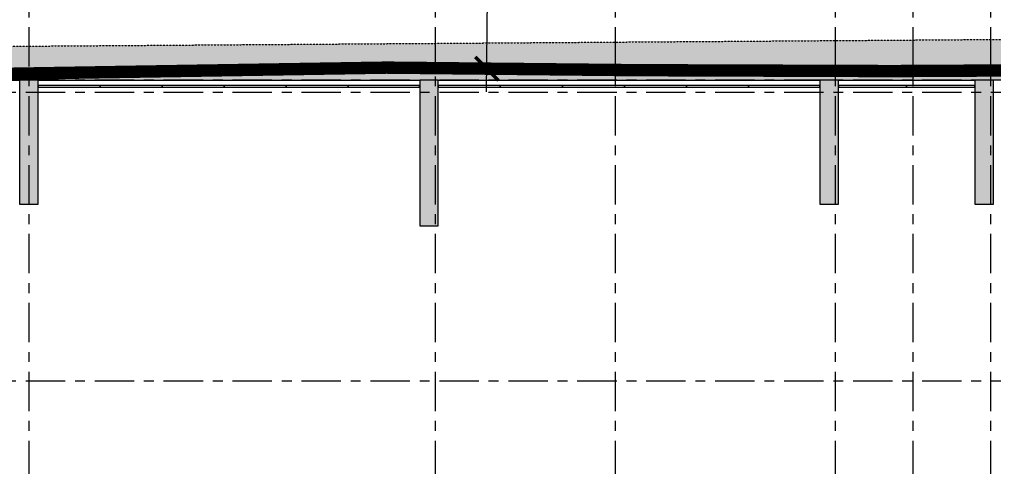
# Model space of a CAD drawing. Header units: millimetres. Extents: x -55734 to 162275, y -23881 to 125548.
# Drawn here: x 10300 to 26001, y 36371 to 43580 of the extents above; entities that cross this region are included whole.
import ezdxf
from ezdxf.xclip import XClip

# ---------------------------------------------------------------- set-up
doc = ezdxf.new("R2010")
doc.units = ezdxf.units.MM
doc.header["$XCLIPFRAME"] = 0
for name, pattern in [('gf$0$Dash', [6, 3, -3]), ('Grid Line', [22.225, 12.7, -3.175, 3.175, -3.175]), ('HIDDEN2', [4.7625, 3.175, -1.5875])]:
    doc.linetypes.add(name, pattern=pattern)
for name, color, linetype, lineweight in [('@ color hatch', 7, 'Continuous', 13), ('DIM', 1, 'Continuous', 5), ('gf$0$A-_DETA----_E', 8, 'Continuous', 9), ('KINH', 152, 'Continuous', 5), ('NET CAT', 3, 'Continuous', 5), ('NET THAY 2', 55, 'Continuous', 5), ('NET-THAY', 2, 'Continuous', 9), ('TRUC', 225, 'Continuous', 5)]:
    doc.layers.add(name, color=color, linetype=linetype, lineweight=lineweight)
doc.layers.add('CGXD', color=5, linetype='HIDDEN2')
doc.styles.add('TA1', font='arial.ttf')
doc.dimstyles.new('D_300_KTx3.0', dxfattribs={"dimtxt": 600, "dimasz": 375, "dimexe": 375, "dimexo": 375, "dimgap": 160, "dimtad": 1, "dimdec": 0, "dimzin": 9, "dimtxsty": 'TA1', "dimblk": 'ARCHTICK', "dimcen": 1, "dimdle": 375, "dimclrd": 256, "dimclre": 256, "dimclrt": 7, "dimadec": 0, "dimazin": 0, "dimtfac": 1, "dimtdec": 0, "dimtix": 1, "dimtmove": 1, "dimatfit": 3, "dimldrblk": 'ARCHTICK', "dimfxl": 1, "dimtolj": 1, "dimtzin": 0, "dimlwd": -1, "dimlwe": -1, "dimarcsym": 0})

# ---------------------------------------------------------------- blocks, each defined once
blk = doc.blocks.new('ALC1807-ASCENT PLAZA-KET CAU 1_rvt-1-MẶT BẰNG TẦNG 1')
at = {"layer": 'NET CAT'}
for points in [[(10601, 40600), (10601, 42600), (10301, 42600), (10301, 40600)], [(17051, 40250), (17051, 42600), (16751, 42600), (16751, 40250)], [(23501, 40600), (23501, 42600), (23201, 42600), (23201, 40600)], [(26001, 40600), (26001, 42600), (25701, 42600), (25701, 40600)]]:
    blk.add_hatch(color=7, dxfattribs=at).paths.add_polyline_path(points, flags=0)
at = {"layer": 'NET CAT', "color": 90, "lineweight": 13}
for p, q in [((10601, 42600), (10301, 42600)), ((10301, 42600), (10301, 40600)), ((10601, 40600), (10601, 42600)), ((17051, 42600), (16751, 42600)), ((16751, 42600), (16751, 40250)), ((17051, 40250), (17051, 42600)), ((23501, 42600), (23201, 42600)), ((23201, 42600), (23201, 40600)), ((23501, 40600), (23501, 42600)), ((25701, 42600), (25701, 40600)), ((26001, 42600), (25701, 42600)), ((26001, 40600), (26001, 42600)), ((10301, 40600), (10601, 40600)), ((23201, 40600), (23501, 40600)), ((25701, 40600), (26001, 40600)), ((16751, 40250), (17051, 40250))]:
    blk.add_line(p, q, dxfattribs=at)
at = {"layer": 'NET-THAY', "color": 50}
for p, q in [((8101, 42600), (10301, 42600)), ((10601, 42600), (16726, 42600)), ((16726, 42600), (16751, 42600)), ((17051, 42600), (17076, 42600)), ((17076, 42600), (23201, 42600)), ((23501, 42600), (25701, 42600))]:
    blk.add_line(p, q, dxfattribs=at)
blk = doc.blocks.new('A$C56D52FB6')
at = {"layer": '@ color hatch', "ltscale": 0.5}
h = blk.add_hatch(dxfattribs=at)
h.set_pattern_fill('CROSS', color=139, scale=300)
h.set_pattern_definition([(0, (590434.3, 100508.92), (75, 75), [37.5, -112.5]), (90, (590453.05, 100490.17), (-75, 75), [37.5, -112.5])])
edge = h.paths.add_edge_path()
edge.add_line((-57651, 21192), (-57665, 21192))
edge.add_line((-57665, 21192), (-54968, 11695))
edge.add_line((-54968, 11695), (-53917, 11695))
edge.add_arc((-50043, 14825), 4981, 218.9371, 284.8108)
edge.add_line((-48769, 10010), (-47561, 10326))
edge.add_arc((-49011, 17174), 7000, 188.0771, 281.9565, ccw=False)
edge.add_line((-55941, 16190), (-56328, 18915))
edge.add_arc((-59793, 18424), 3500, 8.0771, 52.2707)
edge = h.paths.add_edge_path()
edge.add_line((-59818, 21924), (-94124, 21685))
edge.add_arc((-94120, 21185), 500, 90.3989, 179.1705)
edge.add_line((-94620, 21192), (-57651, 21192))
edge.add_arc((-59793, 18424), 3500, 52.2707, 90.3989)
at = {"layer": 'gf$0$A-_DETA----_E', "color": 190, "linetype": 'gf$0$Dash', "elevation": 0}
blk.add_lwpolyline([(-94619, 21192), (-94619, 21182, -0.412176), (-94123, 21682), (-59817, 21920, -0.375486), (-56327, 18912), (-55940, 16187, 0.44861), (-47231, 10401), (-38085, 12804)], format="xyb", dxfattribs=at)
blk = doc.blocks.new('System Panel - Glazed-394770-MẶT BẰNG TẦNG 1')
at = {"layer": 'KINH', "lineweight": 9}
for p, q in [((500, 13), (-500, 13)), ((-500, 13), (-500, -13)), ((500, -13), (500, 13)), ((-500, -13), (500, -13))]:
    blk.add_line(p, q, dxfattribs=at)
blk = doc.blocks.new('System Panel - Glazed-523759-MẶT BẰNG TẦNG 1')
at = {"layer": 'KINH', "lineweight": 9}
for p, q in [((550, 13), (-550, 13)), ((-550, 13), (-550, -13)), ((550, -13), (550, 13)), ((-550, -13), (550, -13))]:
    blk.add_line(p, q, dxfattribs=at)
blk = doc.blocks.new('System Panel - Glazed-523572-MẶT BẰNG TẦNG 1')
at = {"layer": 'KINH', "lineweight": 9}
for p, q in [((575, 13), (-575, 13)), ((-575, 13), (-575, -13)), ((575, -13), (575, 13)), ((-575, -13), (575, -13))]:
    blk.add_line(p, q, dxfattribs=at)
blk = doc.blocks.new('System Panel - Glazed-523696-MẶT BẰNG TẦNG 1')
at = {"layer": 'KINH', "lineweight": 9}
for p, q in [((575, 13), (-575, 13)), ((-575, 13), (-575, -13)), ((575, -13), (575, 13)), ((-575, -13), (575, -13))]:
    blk.add_line(p, q, dxfattribs=at)
blk = doc.blocks.new('System Panel - Glazed-523501-MẶT BẰNG TẦNG 1')
at = {"layer": 'KINH', "lineweight": 9}
for p, q in [((550, 13), (-550, 13)), ((-550, 13), (-550, -13)), ((550, -13), (550, 13)), ((-550, -13), (550, -13))]:
    blk.add_line(p, q, dxfattribs=at)
blk = doc.blocks.new('_ARCHTICK')
at = {"color": 0, "linetype": 'ByBlock', "const_width": 0.15}
blk.add_lwpolyline([(-0.5, -0.5), (0.5, 0.5)], dxfattribs=at)
blk = doc.blocks.new('*D154')
at = {"layer": 'Defpoints', "color": 0, "transparency": 16777216}
for p in [(73609, 80279, 0), (73609, 80279), (73568, 76279, 0)]:
    blk.add_point(p, dxfattribs=at)
at = {"layer": 'DIM', "transparency": 16777216}
blk.add_line((73564, 75904), (73613, 80654), dxfattribs=at)
at = {"layer": 'DIM', "transparency": 16777216, "xscale": 375.0000000000001, "yscale": 375.0000000000001, "zscale": 375.0000000000001}
for p, rotation in [((73609, 80279), 89.41001957894383), ((73568, 76279), 269.4100195789438)]:
    blk.add_blockref('_ARCHTICK', p, dxfattribs=dict(at, rotation=rotation))
at = {"layer": 'DIM', "color": 7, "transparency": 16777216, "insert": (73123, 78284), "char_height": 600, "attachment_point": 5, "rotation": 89.41, "style": 'TA1'}
blk.add_mtext('\\A1;4000', dxfattribs=at)
blk = doc.blocks.new('A$C1F0A2BF7')
at = {"layer": 'CGXD', "ltscale": 200, "const_width": 200, "elevation": 0}
blk.add_lwpolyline([(153561.1, 72890.8), (130418, 65461.2), (128403.5, 71788.7), (125832.2, 71058.2), (118267.2, 69299.8), (97389.2, 64252.5), (95665.1, 76400.8), (89158.6, 76288.4), (80095.2, 76240.2), (75966.3, 76254.7), (71950.1, 76296), (68041.4, 76232.4), (63824.1, 76163.2), (62710.9, 76152.8), (59200.8, 76148.4), (53256.4, 76129.8), (50614.3, 76167.4), (49470.6, 76197.6), (45331.3, 75911)], dxfattribs=at)
at = {"layer": 'DIM'}
dim = blk.add_aligned_dim(p1=(73568.3, 76279.4, 0), p2=(73609.5, 80279, 0), distance=0, dimstyle='D_300_KTx3.0', dxfattribs=at)
dim.commit()
dim.dimension.update_dxf_attribs({"geometry": '*D154', "text_midpoint": (73122.5, 78284, 0)})

msp = doc.modelspace()

# ---------------------------------------------------------------- linework, layer by layer
at = {"layer": 'TRUC', "linetype": 'Grid Line', "ltscale": 50}
for p, q in [((10450.5, 50122.6), (10450.5, -7437.9)), ((17000.5, 50122.6), (17000.5, -7437.9)), ((19900.5, 50122.6), (19900.5, -7437.9)), ((23450.5, 50122.6), (23450.5, -7437.9)), ((24700.5, 50122.6), (24700.5, -10105.5)), ((25950.5, 50122.6), (25950.5, -7437.9)), ((48819.1, 42599.9), (-15250.4, 42599.9)), ((48819.1, 42399.9), (-20105, 42399.9)), ((48819.1, 37749.9), (-17790.4, 37749.9))]:
    msp.add_line(p, q, dxfattribs=at)

# ---------------------------------------------------------------- block references
at = {"lineweight": 5}
msp.add_blockref('ALC1807-ASCENT PLAZA-KET CAU 1_rvt-1-MẶT BẰNG TẦNG 1', (0, 0), dxfattribs=at)
at = {"color": 50, "lineweight": 9}
for name, p in [('System Panel - Glazed-394770-MẶT BẰNG TẦNG 1', (11100.4, 42499.9)), ('System Panel - Glazed-394770-MẶT BẰNG TẦNG 1', (12100.4, 42499.9)), ('System Panel - Glazed-394770-MẶT BẰNG TẦNG 1', (13100.4, 42499.9)), ('System Panel - Glazed-394770-MẶT BẰNG TẦNG 1', (14100.4, 42499.9)), ('System Panel - Glazed-394770-MẶT BẰNG TẦNG 1', (15100.4, 42499.9)), ('System Panel - Glazed-523572-MẶT BẰNG TẦNG 1', (16175.5, 42499.9)), ('System Panel - Glazed-394770-MẶT BẰNG TẦNG 1', (17550.5, 42499.9)), ('System Panel - Glazed-394770-MẶT BẰNG TẦNG 1', (18550.5, 42499.9)), ('System Panel - Glazed-394770-MẶT BẰNG TẦNG 1', (19550.5, 42499.9)), ('System Panel - Glazed-394770-MẶT BẰNG TẦNG 1', (20550.5, 42499.9)), ('System Panel - Glazed-394770-MẶT BẰNG TẦNG 1', (21550.5, 42499.9)), ('System Panel - Glazed-523696-MẶT BẰNG TẦNG 1', (22625.5, 42499.9)), ('System Panel - Glazed-523759-MẶT BẰNG TẦNG 1', (24050.5, 42499.9)), ('System Panel - Glazed-523501-MẶT BẰNG TẦNG 1', (25150.5, 42499.9))]:
    msp.add_blockref(name, p, dxfattribs=at)
at = {"layer": 'NET THAY 2'}
ref = msp.add_blockref('A$C1F0A2BF7', (-55733.8, -33492.4, 0), dxfattribs=at)
XClip(ref).set_block_clipping_path([(-27462.6186291156, 51738.6749988016), (137958.5174097056, 152520.3806320981)])
at = {"layer": 'NET-THAY'}
msp.add_blockref('A$C56D52FB6', (95969.7, 21408.2), dxfattribs=at)

doc.saveas('drawing.dxf')
